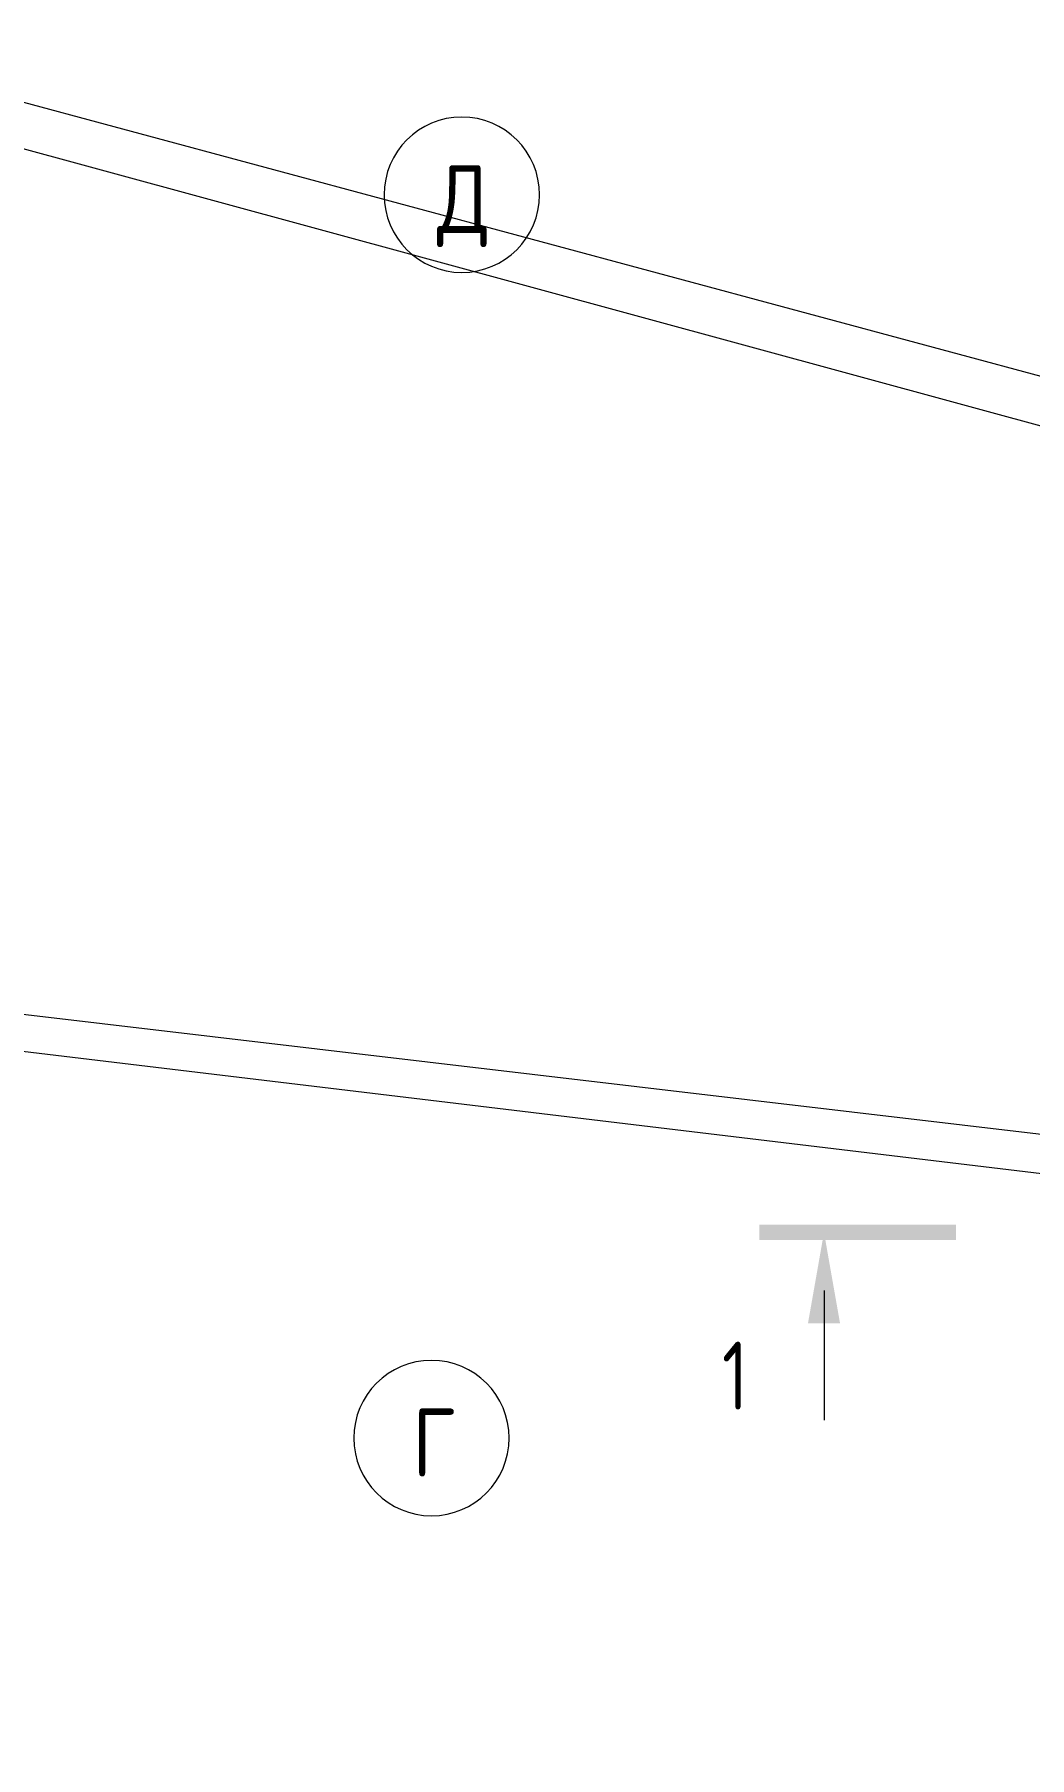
# Model space of a CAD drawing. Header units: millimetres. Extents: x -515342 to 330399, y -224905 to 507333.
# Drawn here: x -379804 to -374681, y 130924 to 139794 of the extents above; entities that cross this region are included whole.
import ezdxf

# ---------------------------------------------------------------- set-up
doc = ezdxf.new("R2010")
doc.units = ezdxf.units.MM
for name, color, linetype, lineweight in [('Оси', 7, 'Continuous', 0), ('Разрезы', 7, 'Continuous', 0), ('экспертиза ДУ', 1, 'Continuous', 0)]:
    doc.layers.add(name, color=color, linetype=linetype, lineweight=lineweight)
doc.styles.add('GOST Common', font='', dxfattribs={"width": 0.9, "height": 350})
doc.styles.add('GOST Common_3', font='', dxfattribs={"width": 0.8, "height": 350})
doc.styles.get('GOST Common').set_extended_font_data('GOST Common')
doc.styles.get('GOST Common_3').set_extended_font_data('GOST Common')

# ---------------------------------------------------------------- blocks, each defined once
blk = doc.blocks.new('Ось сетки - Круг_Ø8 мм-6577-О_АР_П_2__3_400_План 2 этажа')
at = {"layer": 'Оси'}
for start, end in [(360, 180), (180, 360)]:
    blk.add_arc((0, 0), 4, start, end, dxfattribs=at)
blk = doc.blocks.new('Разрез - Номер вида спереди_3_5 мм-64067-О_АР_П_2__3_400_План 2 этажа')
at = {"layer": 'Разрезы'}
for points in [[(9.798, 0.404), (9.798, -0.394), (-0.333, -0.394), (-0.333, 0.404)], [(2.176, -4.675), (3, 0), (3.824, -4.675)]]:
    blk.add_hatch(color=256, dxfattribs=at).paths.add_polyline_path(points)
at = {"layer": 'Разрезы', "lineweight": 20}
blk.add_line((3, -3), (3, -9.663), dxfattribs=at)

msp = doc.modelspace()

# ---------------------------------------------------------------- linework, layer by layer
at = {"layer": 'экспертиза ДУ', "elevation": 0}
msp.add_lwpolyline([(-349451.0505, 130924.0085), (-455557.9375, 159815.0995), (-348577.2248, 131026.0762)], dxfattribs=at)
at = {"layer": 'экспертиза ДУ'}
msp.add_lwpolyline([(-371667.5987, 133782.6861), (-462532.6907, 144484.6211), (-372541.4244, 133680.6184)], dxfattribs=at)

# ---------------------------------------------------------------- block references
at = {"layer": 'Оси', "xscale": 99.99999999999993, "yscale": 99.99999999999993, "zscale": 99.99999999999993, "rotation": 269.9999999999994}
for p in [(-377603.7506, 138968.6058), (-377760.263, 132568.6058)]:
    msp.add_blockref('Ось сетки - Круг_Ø8 мм-6577-О_АР_П_2__3_400_План 2 этажа', p, dxfattribs=at)
at = {"layer": 'Разрезы', "xscale": 99.99999999999993, "yscale": 99.99999999999993, "zscale": 99.99999999999993}
msp.add_blockref('Разрез - Номер вида спереди_3_5 мм-64067-О_АР_П_2__3_400_План 2 этажа', (-376039.0571, 133627.389), dxfattribs=at)

# ---------------------------------------------------------------- texts
at = {"layer": 'Оси', "char_height": 350, "attachment_point": 1, "style": 'GOST Common'}
for s, insert, width in [('\\fGOST Common|b0|i0|c204|p34|;\\W.9;Д', (-377731.9235, 139121.1927), 346.329), ('\\fGOST Common|b0|i0|c204|p34|;\\W.9;Г', (-377858.7359, 132721.1927), 274.177125)]:
    msp.add_mtext(s, dxfattribs=dict(at, insert=insert, width=width))
at = {"layer": 'Разрезы', "insert": (-376263.8561, 133064.8957), "char_height": 350, "width": 166.751, "attachment_point": 1, "style": 'GOST Common_3'}
msp.add_mtext('\\fGOST Common|b0|i0|c204|p34|;\\W.8;1', dxfattribs=at)

doc.saveas('drawing.dxf')
